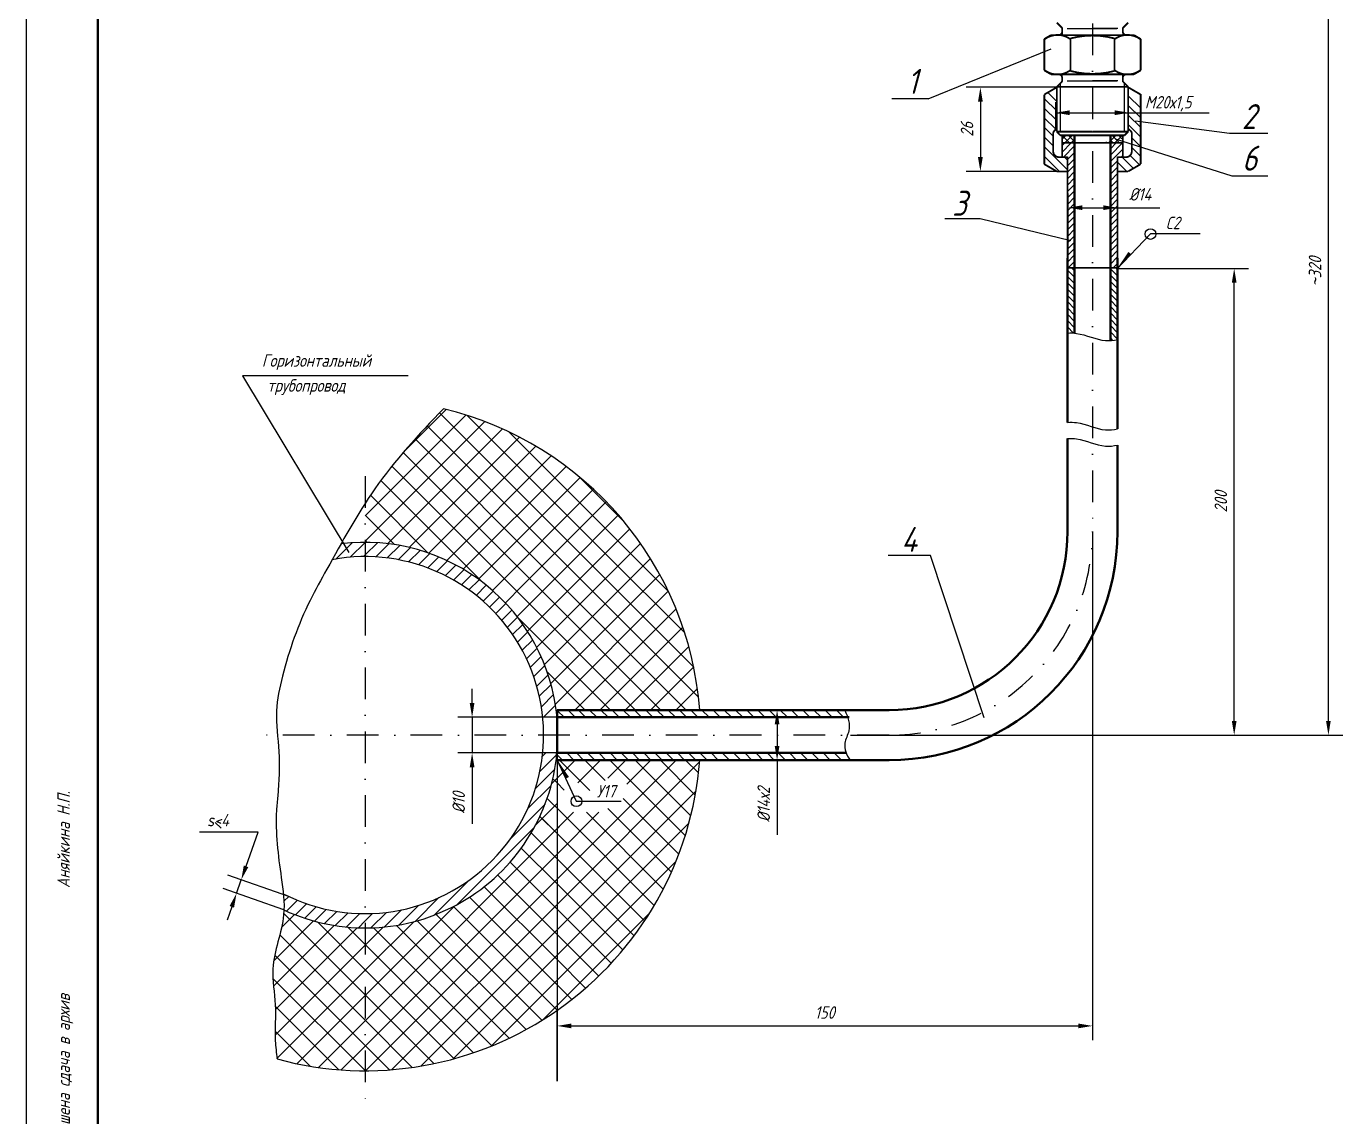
# Model space of a CAD drawing. Header units: inches. Extents: x 1474 to 3411, y 1027 to 1867.
# Drawn here: x 1473.8 to 1842.6, y 1320.8 to 1626.2 of the extents above; entities that cross this region are included whole.
import ezdxf

# ---------------------------------------------------------------- set-up
doc = ezdxf.new("R2010")
doc.units = ezdxf.units.IN
doc.header["$LTSCALE"] = 0.7
doc.header["$MEASUREMENT"] = 0
doc.linetypes.add('DASHDOT', pattern=[25.4, 12.7, -6.35, 0, -6.35])
doc.styles.get("Standard").update_dxf_attribs({"font": 'romand.shx', "width": 0.8, "oblique": 15, "height": 3.5})
doc.dimstyles.get("Standard").update_dxf_attribs({"dimtxt": 3.5, "dimasz": 4, "dimexe": 4, "dimexo": 0, "dimgap": 2, "dimtad": 1, "dimdec": 0, "dimdsep": 46, "dimtxsty": 'Standard', "dimcen": 0.09, "dimadec": 0, "dimazin": 0, "dimtfac": 1, "dimtdec": 0, "dimtmove": 0, "dimatfit": 3, "dimfxl": 0.18, "dimtolj": 1, "dimtzin": 0, "dimlwd": 25, "dimlwe": 25, "dimarcsym": 0})

# ---------------------------------------------------------------- blocks, each defined once
blk = doc.blocks.new('*X28')
at = {"color": 0}
for p, q in [((599.41, 872.86), (600.06, 873.51)), ((599.41, 869.72), (601.41, 871.72)), ((611.41, 872.29), (612.63, 873.51)), ((611.41, 869.15), (613.41, 871.15)), ((599.41, 866.58), (601.41, 868.58)), ((611.41, 866.01), (613.41, 868.01)), ((599.41, 863.43), (601.41, 865.43)), ((611.41, 862.86), (613.41, 864.86)), ((599.41, 860.29), (601.41, 862.29)), ((611.41, 859.72), (613.41, 861.72)), ((599.41, 857.15), (601.41, 859.15)), ((599.41, 854.01), (601.41, 856.01)), ((611.41, 856.58), (613.41, 858.58)), ((599.41, 850.86), (601.41, 852.86)), ((611.41, 853.43), (613.41, 855.43)), ((611.41, 850.29), (613.41, 852.29)), ((599.41, 847.72), (601.41, 849.72)), ((611.41, 847.15), (613.41, 849.15)), ((601.06, 846.22), (601.41, 846.58))]:
    blk.add_line(p, q, dxfattribs=at)
blk = doc.blocks.new('*D109')
at = {"color": 0, "lineweight": 25, "transparency": 16777216}
for p, q in [((1704.57, 1434.66), (1680.13, 1434.66)), ((1684.13, 1430.66), (1684.13, 1424.66)), ((1704.62, 1420.66), (1680.13, 1420.66)), ((1684.13, 1420.66), (1684.13, 1399.77))]:
    blk.add_line(p, q, dxfattribs=at)
for points in [[(1683.46, 1430.66), (1684.79, 1430.66), (1684.13, 1434.66)], [(1683.46, 1424.66), (1684.79, 1424.66), (1684.13, 1420.66)]]:
    blk.add_solid(points, dxfattribs=at)
at = {"layer": 'DEFPOINTS', "color": 0, "lineweight": 25, "transparency": 16777216}
for p in [(1704.57, 1434.66), (1684.13, 1420.66), (1704.62, 1420.66)]:
    blk.add_point(p, dxfattribs=at)
at = {"color": 0, "lineweight": 25, "transparency": 16777216, "insert": (1680.38, 1408.22), "char_height": 3.5, "attachment_point": 5, "rotation": 90}
blk.add_mtext('\\A1;%%C14х2', dxfattribs=at)
blk = doc.blocks.new('*D110')
at = {"color": 0, "lineweight": 25, "transparency": 16777216}
for p, q in [((1598.69, 1436.66), (1598.69, 1440.66)), ((1622.49, 1432.66), (1594.69, 1432.66)), ((1598.69, 1432.66), (1598.69, 1422.66)), ((1622.47, 1422.66), (1594.69, 1422.66)), ((1598.69, 1418.66), (1598.69, 1402.84))]:
    blk.add_line(p, q, dxfattribs=at)
for points in [[(1598.02, 1436.66), (1599.35, 1436.66), (1598.69, 1432.66)], [(1598.02, 1418.66), (1599.35, 1418.66), (1598.69, 1422.66)]]:
    blk.add_solid(points, dxfattribs=at)
at = {"layer": 'DEFPOINTS', "color": 0, "lineweight": 25, "transparency": 16777216}
for p in [(1622.49, 1432.66), (1598.69, 1422.66), (1622.47, 1422.66)]:
    blk.add_point(p, dxfattribs=at)
at = {"color": 0, "lineweight": 25, "transparency": 16777216, "insert": (1594.94, 1408.75), "char_height": 3.5, "attachment_point": 5, "rotation": 90}
blk.add_mtext('\\A1;%%C10', dxfattribs=at)
blk = doc.blocks.new('*D111')
at = {"color": 0, "lineweight": 25, "transparency": 16777216}
for p, q in [((1772.49, 1484.66), (1772.49, 1342.21)), ((1622.49, 1330.75), (1622.49, 1350.21)), ((1626.49, 1346.21), (1768.49, 1346.21))]:
    blk.add_line(p, q, dxfattribs=at)
for points in [[(1626.49, 1346.88), (1626.49, 1345.55), (1622.49, 1346.21)], [(1768.49, 1346.88), (1768.49, 1345.55), (1772.49, 1346.21)]]:
    blk.add_solid(points, dxfattribs=at)
at = {"layer": 'DEFPOINTS', "color": 0, "lineweight": 25, "transparency": 16777216}
for p in [(1772.49, 1484.66), (1772.49, 1346.21), (1622.49, 1330.75)]:
    blk.add_point(p, dxfattribs=at)
at = {"color": 0, "lineweight": 25, "transparency": 16777216, "insert": (1697.49, 1349.96), "char_height": 3.5, "attachment_point": 5}
blk.add_mtext('\\A1;150', dxfattribs=at)
blk = doc.blocks.new('*D112')
at = {"color": 0, "lineweight": 25, "transparency": 16777216}
for p, q in [((1812.97, 1687.3), (1842.58, 1687.3)), ((1838.58, 1431.66), (1838.58, 1683.3)), ((1704.73, 1427.66), (1842.58, 1427.66))]:
    blk.add_line(p, q, dxfattribs=at)
for points in [[(1837.91, 1683.3), (1839.24, 1683.3), (1838.58, 1687.3)], [(1837.91, 1431.66), (1839.24, 1431.66), (1838.58, 1427.66)]]:
    blk.add_solid(points, dxfattribs=at)
at = {"layer": 'DEFPOINTS', "color": 0, "lineweight": 25, "transparency": 16777216}
for p in [(1812.97, 1687.3), (1838.58, 1687.3), (1704.73, 1427.66)]:
    blk.add_point(p, dxfattribs=at)
at = {"color": 0, "lineweight": 25, "transparency": 16777216, "insert": (1834.83, 1557.48), "char_height": 3.5, "attachment_point": 5, "rotation": 90}
blk.add_mtext('\\A1;{\\fArial|b0|i0|c204|p34;~}320', dxfattribs=at)
blk = doc.blocks.new('*D114')
at = {"color": 0, "lineweight": 25, "transparency": 16777216}
for p, q in [((1762.49, 1609.11), (1737.08, 1609.11)), ((1741.08, 1605.11), (1741.08, 1589.56)), ((1763.25, 1585.56), (1737.08, 1585.56))]:
    blk.add_line(p, q, dxfattribs=at)
for points in [[(1740.41, 1605.11), (1741.75, 1605.11), (1741.08, 1609.11)], [(1740.41, 1589.56), (1741.75, 1589.56), (1741.08, 1585.56)]]:
    blk.add_solid(points, dxfattribs=at)
at = {"layer": 'DEFPOINTS', "color": 0, "lineweight": 25, "transparency": 16777216}
for p in [(1762.49, 1609.11), (1741.08, 1585.56), (1763.25, 1585.56)]:
    blk.add_point(p, dxfattribs=at)
at = {"color": 0, "lineweight": 25, "transparency": 16777216, "insert": (1737.33, 1597.34), "char_height": 3.5, "attachment_point": 5, "rotation": 90}
blk.add_mtext('\\A1;26', dxfattribs=at)
blk = doc.blocks.new('*D115')
at = {"color": 0, "lineweight": 25, "transparency": 16777216}
for p, q in [((1779.49, 1558.37), (1816.19, 1558.37)), ((1812.19, 1431.66), (1812.19, 1554.37)), ((1772.49, 1427.66), (1816.19, 1427.66))]:
    blk.add_line(p, q, dxfattribs=at)
for points in [[(1811.52, 1554.37), (1812.86, 1554.37), (1812.19, 1558.37)], [(1811.52, 1431.66), (1812.86, 1431.66), (1812.19, 1427.66)]]:
    blk.add_solid(points, dxfattribs=at)
at = {"layer": 'DEFPOINTS', "color": 0, "lineweight": 25, "transparency": 16777216}
for p in [(1779.49, 1558.37), (1812.19, 1558.37), (1772.49, 1427.66)]:
    blk.add_point(p, dxfattribs=at)
at = {"color": 0, "lineweight": 25, "transparency": 16777216, "insert": (1808.44, 1493.02), "char_height": 3.5, "attachment_point": 5, "rotation": 90}
blk.add_mtext('\\A1;200', dxfattribs=at)

msp = doc.modelspace()

# ---------------------------------------------------------------- hatches: boundary and pattern name
at = {"lineweight": 25}
h = msp.add_hatch(dxfattribs=at)
h.set_pattern_fill('ANSI31', color=256, scale=10, angle=90, style=0)
edge = h.paths.add_edge_path()
edge.add_line((1779.49, 1558.37), (1779.23, 1558.11))
edge.add_line((1779.23, 1558.11), (1779.49, 1558.42))
edge.add_line((1779.49, 1558.42), (1779.49, 1558.56))
edge.add_line((1779.49, 1558.56), (1777.49, 1558.56))
edge.add_line((1777.49, 1558.56), (1777.49, 1538.17))
edge.add_spline(control_points=[(1777.49, 1538.17), (1778.15, 1538.2), (1778.82, 1538.3), (1779.49, 1538.45)], knot_values=[20.434018, 20.434018, 20.434018, 20.434018, 22.468262, 22.468262, 22.468262, 22.468262], degree=3, periodic=0)
edge.add_line((1779.49, 1538.45), (1779.49, 1558.37))
edge = h.paths.add_edge_path()
edge.add_line((1767.49, 1558.56), (1765.49, 1558.56))
edge.add_line((1765.49, 1558.56), (1765.49, 1540.27))
edge.add_spline(control_points=[(1765.49, 1540.27), (1766.16, 1540.32), (1766.82, 1540.32), (1767.49, 1540.26)], knot_values=[8.09282, 8.09282, 8.09282, 8.09282, 10.141207, 10.141207, 10.141207, 10.141207], degree=3, periodic=0)
edge.add_line((1767.49, 1540.26), (1767.49, 1558.56))

# ---------------------------------------------------------------- linework, layer by layer
for p, q in [((1473.8, 1866.54), (1473.8, 1026.54)), ((1772.49, 1623.75), (1760.89, 1623.75)), ((1763.99, 1625.75), (1763.99, 1623.75)), ((1765.37, 1625.57), (1772.49, 1625.57)), ((1765.86, 1625.57), (1779.32, 1625.57)), ((1779.6, 1625.57), (1772.49, 1625.57)), ((1772.49, 1623.75), (1784.08, 1623.75)), ((1780.99, 1625.75), (1780.99, 1623.75)), ((1782.27, 1623.75), (1781.99, 1623.75)), ((1760.89, 1612.75), (1772.49, 1612.75)), ((1763.99, 1610.75), (1763.99, 1612.75)), ((1784.08, 1612.75), (1772.49, 1612.75)), ((1780.99, 1610.75), (1780.99, 1612.75)), ((1782.27, 1612.75), (1781.99, 1612.75)), ((1763.99, 1610.75), (1762.49, 1609.25)), ((1762.49, 1598.75), (1762.49, 1609.25)), ((1762.49, 1609.25), (1782.48, 1609.25)), ((1763.49, 1610.25), (1763.53, 1610.25)), ((1763.49, 1597.75), (1763.49, 1610.25)), ((1763.49, 1610.25), (1763.53, 1610.25)), ((1763.49, 1596.68), (1763.49, 1609.25)), ((1765.37, 1610.92), (1772.49, 1610.92)), ((1765.86, 1610.92), (1779.32, 1610.92)), ((1779.6, 1610.92), (1772.49, 1610.92)), ((1780.99, 1610.75), (1782.49, 1609.25)), ((1781.49, 1610.25), (1781.44, 1610.25)), ((1781.49, 1597.76), (1781.49, 1610.25)), ((1781.49, 1596.68), (1781.49, 1610.25)), ((1781.49, 1597.75), (1781.49, 1609.25)), ((1782.49, 1598.75), (1782.49, 1609.25)), ((1762.47, 1596.68), (1763.47, 1595.68)), ((1763.47, 1595.75), (1781.48, 1595.75)), ((1763.47, 1595.75), (1781.48, 1595.75)), ((1763.47, 1595.75), (1781.48, 1595.75)), ((1763.47, 1595.75), (1781.48, 1595.75)), ((1763.47, 1595.75), (1781.48, 1595.75)), ((1763.47, 1595.75), (1781.48, 1595.75)), ((1763.47, 1595.75), (1781.48, 1595.75)), ((1763.47, 1595.68), (1781.48, 1595.68)), ((1763.47, 1595.68), (1781.48, 1595.68)), ((1763.47, 1595.68), (1781.48, 1595.68)), ((1763.47, 1595.68), (1781.48, 1595.68)), ((1763.47, 1595.68), (1781.48, 1595.68)), ((1782.48, 1596.68), (1781.48, 1595.68)), ((1779.23, 1558.11), (1788.86, 1568.15)), ((1788.86, 1568.15), (1802.68, 1568.15)), ((1622.72, 1432.66), (1618.47, 1432.66)), ((1622.72, 1422.66), (1618.47, 1422.66)), ((1622.47, 1420.84), (1627.85, 1409.18)), ((1627.85, 1409.18), (1640.44, 1409.18))]:
    msp.add_line(p, q)
at = {"lineweight": 50}
for p, q in [((1493.8, 1861.54), (1493.8, 1031.54)), ((1767.49, 1595.68), (1767.49, 1540.26)), ((1777.49, 1595.68), (1777.49, 1538.17)), ((1765.49, 1561.28), (1765.49, 1515.26)), ((1779.49, 1561.28), (1779.49, 1513.44)), ((1765.49, 1529.84), (1765.49, 1515.26)), ((1779.49, 1528.02), (1779.49, 1513.44)), ((1765.49, 1510.72), (1765.49, 1484.66)), ((1779.49, 1508.9), (1779.49, 1484.66)), ((1715.49, 1434.66), (1622.49, 1434.66)), ((1703.9, 1432.66), (1622.49, 1432.66)), ((1704.28, 1432.66), (1622.49, 1432.66)), ((1703.47, 1422.66), (1622.49, 1422.66)), ((1715.49, 1420.66), (1622.49, 1420.66))]:
    msp.add_line(p, q, dxfattribs=at)
at = {"linetype": 'DASHDOT', "lineweight": 25}
msp.add_line((1772.49, 1716.38), (1772.49, 1484.66), dxfattribs=at)
at = {"linetype": 'Continuous'}
for p, q in [((1760.89, 1623.75), (1772.49, 1623.75)), ((1760.89, 1623.75), (1772.49, 1623.75)), ((1784.08, 1623.75), (1772.49, 1623.75)), ((1762.47, 1596.68), (1782.49, 1596.68))]:
    msp.add_line(p, q, dxfattribs=at)
at = {"lineweight": 25}
for p, q in [((1726.49, 1605.93), (1760.9, 1619.88)), ((1726.49, 1605.93), (1716.29, 1605.93)), ((1784.56, 1599.75), (1810.87, 1596.26)), ((1778.82, 1594.64), (1811.5, 1584.29)), ((1810.87, 1596.26), (1821.65, 1596.26)), ((1811.5, 1584.29), (1821.65, 1584.29)), ((1765.68, 1558.56), (1765.68, 1579.39)), ((1779.49, 1558.37), (1779.49, 1579.39)), ((1769.68, 1575.39), (1791.33, 1575.39)), ((1741.04, 1572.27), (1731.11, 1572.27)), ((1766.38, 1566.11), (1741.04, 1572.27)), ((1580.74, 1528.29), (1534.36, 1528.29)), ((1534.36, 1528.29), (1564.18, 1478.78)), ((1568.72, 1489.08), (1596.96, 1517.32)), ((1579.37, 1506.8), (1591.44, 1518.88)), ((1589.53, 1517.93), (1630.74, 1476.72)), ((1597.33, 1517.21), (1635.79, 1478.74)), ((1568.72, 1482.01), (1602.21, 1515.5)), ((1575.07, 1481.29), (1607.21, 1513.42)), ((1586.09, 1514.29), (1625.69, 1474.7)), ((1609.01, 1512.59), (1640.84, 1480.77)), ((1581.08, 1480.23), (1611.97, 1511.12)), ((1582.71, 1510.61), (1620.64, 1472.68)), ((1586.56, 1478.63), (1616.52, 1508.6)), ((1579.4, 1506.84), (1615.59, 1470.66)), ((1591.58, 1476.59), (1620.87, 1505.87)), ((1576.2, 1502.98), (1610.54, 1468.64)), ((1596.21, 1474.14), (1625.01, 1502.94)), ((1573.12, 1498.98), (1601.63, 1470.48)), ((1600.48, 1471.34), (1628.96, 1499.82)), ((1628.32, 1500.35), (1641.41, 1487.27)), ((1570.19, 1494.84), (1586.32, 1478.72)), ((1604.4, 1468.19), (1632.72, 1496.51)), ((1612.84, 1469.56), (1636.29, 1493.01)), ((1568.72, 1489.24), (1576.93, 1481.04)), ((1624.63, 1474.28), (1639.67, 1489.32)), ((1636.42, 1479), (1642.86, 1485.44)), ((1560.5, 1476.98), (1565.06, 1481.54)), ((1564.54, 1477.49), (1568.72, 1481.66)), ((1568.72, 1482.17), (1569.23, 1481.66)), ((1568.72, 1478.13), (1572.14, 1481.56)), ((1571.7, 1477.58), (1575.38, 1481.25)), ((1574.93, 1477.28), (1578.44, 1480.78)), ((1577.99, 1476.8), (1581.36, 1480.16)), ((1580.89, 1476.16), (1584.14, 1479.41)), ((1614.2, 1456.78), (1636.42, 1479)), ((1616.78, 1452.29), (1645.86, 1481.37)), ((1640.84, 1480.77), (1653.64, 1467.96)), ((1568.25, 1477.66), (1568.72, 1478.13)), ((1583.65, 1475.38), (1586.81, 1478.54)), ((1586.28, 1474.48), (1589.36, 1477.56)), ((1588.79, 1473.46), (1591.81, 1476.48)), ((1591.2, 1472.33), (1594.16, 1475.29)), ((1618.98, 1447.41), (1648.67, 1477.1)), ((1630.74, 1476.72), (1660.77, 1446.69)), ((1635.79, 1478.74), (1658.26, 1456.27)), ((1727.12, 1477.93), (1715.24, 1477.93)), ((1742.15, 1432.54), (1727.12, 1477.93)), ((1593.5, 1471.09), (1596.42, 1474.02)), ((1595.7, 1469.76), (1598.59, 1472.65)), ((1611.27, 1460.92), (1624.63, 1474.28)), ((1620.64, 1472.68), (1658.65, 1434.66)), ((1620.75, 1442.11), (1651.27, 1472.63)), ((1625.69, 1474.7), (1662.12, 1438.27)), ((1597.81, 1468.33), (1600.67, 1471.19)), ((1599.82, 1466.81), (1602.67, 1469.66)), ((1601.75, 1465.2), (1604.58, 1468.03)), ((1608, 1464.72), (1612.84, 1469.56)), ((1610.54, 1468.64), (1644.51, 1434.66)), ((1615.59, 1470.66), (1651.58, 1434.66)), ((1622.02, 1436.31), (1653.65, 1467.94)), ((1603.59, 1463.5), (1606.41, 1466.33)), ((1605.33, 1461.71), (1608.16, 1464.54)), ((1606.99, 1459.84), (1609.83, 1462.67)), ((1608.56, 1457.87), (1611.42, 1460.72)), ((1611.53, 1460.57), (1637.44, 1434.66)), ((1627.44, 1434.66), (1655.81, 1463.03)), ((1610.04, 1455.81), (1612.92, 1458.69)), ((1634.51, 1434.66), (1657.73, 1457.88)), ((1611.43, 1453.66), (1614.33, 1456.57)), ((1612.72, 1451.42), (1615.66, 1454.36)), ((1613.9, 1449.07), (1616.89, 1452.06)), ((1614.99, 1446.62), (1618.03, 1449.66)), ((1641.58, 1434.66), (1659.39, 1452.47)), ((1615.96, 1444.05), (1619.07, 1447.17)), ((1648.65, 1434.66), (1660.76, 1446.77)), ((1616.8, 1441.36), (1620.01, 1444.56)), ((1619.77, 1445.26), (1630.37, 1434.66)), ((1617.52, 1438.54), (1620.82, 1441.85)), ((1618.09, 1435.58), (1621.51, 1439)), ((1655.73, 1434.66), (1661.8, 1440.74)), ((1618.71, 1432.66), (1622.07, 1436.02)), ((1622.25, 1432.66), (1622.47, 1432.88)), ((1622.49, 1425.83), (1622.49, 1429.26)), ((1622.49, 1427.66), (1622.49, 1330.75)), ((1617.67, 1417.48), (1622.45, 1422.26)), ((1618.36, 1421.71), (1619.32, 1422.66)), ((1622.36, 1421.46), (1622.47, 1421.35)), ((1622.49, 1415.57), (1627.58, 1420.66)), ((1622.49, 1380.21), (1662.42, 1420.14)), ((1623.16, 1420.66), (1631.66, 1412.16)), ((1628.32, 1414.33), (1634.65, 1420.66)), ((1630.23, 1420.66), (1635.93, 1414.96)), ((1635.98, 1400.77), (1655.87, 1420.66)), ((1636.67, 1415.61), (1641.73, 1420.66)), ((1637.3, 1420.66), (1658.41, 1399.55)), ((1642.02, 1413.89), (1648.8, 1420.66)), ((1644.37, 1420.66), (1659.96, 1405.07)), ((1651.44, 1420.66), (1661.21, 1410.89)), ((1658.51, 1420.66), (1662.12, 1417.06)), ((1616.43, 1412.7), (1621.87, 1418.15)), ((1614.24, 1406.98), (1620.85, 1413.59)), ((1620.97, 1414.06), (1622.49, 1415.57)), ((1621.31, 1415.43), (1622.49, 1414.26)), ((1622.49, 1414.26), (1624.47, 1412.28)), ((1619.73, 1409.95), (1623.64, 1406.04)), ((1622.49, 1373.14), (1661.42, 1412.07)), ((1640.97, 1409.92), (1656.6, 1394.3)), ((1568.72, 1347.66), (1627.1, 1406.04)), ((1609.42, 1398.63), (1619.15, 1408.35)), ((1616.5, 1402.51), (1622.49, 1408.5)), ((1622.49, 1407.19), (1623.16, 1406.51)), ((1622.49, 1394.35), (1634.18, 1406.04)), ((1623.64, 1406.04), (1649.72, 1379.96)), ((1630.71, 1406.04), (1652.23, 1384.52)), ((1636.69, 1407.13), (1654.53, 1389.29)), ((1526.72, 1403.22), (1528.41, 1401.59)), ((1594.6, 1380.27), (1616.11, 1401.78)), ((1617.69, 1404.91), (1622.49, 1400.12)), ((1618.38, 1404.22), (1646.99, 1375.61)), ((1622.49, 1387.28), (1639.43, 1404.22)), ((1622.49, 1366.07), (1659.43, 1403.01)), ((1622.49, 1401.42), (1623.16, 1402.1)), ((1538.72, 1400.52), (1522.35, 1400.52)), ((1535.35, 1390.91), (1538.72, 1400.52)), ((1615.26, 1400.28), (1622.49, 1393.05)), ((1622.49, 1400.12), (1623.88, 1398.73)), ((1568.72, 1340.58), (1622.49, 1394.35)), ((1612.46, 1396), (1622.49, 1385.98)), ((1609.33, 1392.07), (1622.49, 1378.91)), ((1622.49, 1393.05), (1644.07, 1371.47)), ((1622.49, 1359), (1655.83, 1392.34)), ((1547.31, 1382.48), (1530.25, 1388.46)), ((1532.69, 1383.34), (1534.02, 1387.14)), ((1568.87, 1333.66), (1622.49, 1387.28)), ((1588.03, 1377.24), (1597.76, 1386.96)), ((1605.86, 1388.46), (1622.49, 1371.84)), ((1545.98, 1378.68), (1528.92, 1384.67)), ((1602.06, 1385.19), (1622.49, 1364.77)), ((1622.49, 1385.98), (1640.95, 1367.51)), ((1531.37, 1379.57), (1530.05, 1375.79)), ((1545.96, 1381.12), (1547.31, 1382.48)), ((1546.72, 1378.35), (1549.76, 1381.4)), ((1549.21, 1377.31), (1552.33, 1380.43)), ((1551.82, 1376.38), (1555.02, 1379.58)), ((1568.72, 1354.73), (1593.87, 1379.88)), ((1576.24, 1333.97), (1622.49, 1380.21)), ((1578.23, 1374.51), (1583.68, 1379.96)), ((1582.79, 1375.53), (1589.4, 1382.14)), ((1593.45, 1379.66), (1622.49, 1350.62)), ((1597.93, 1382.25), (1622.49, 1357.69)), ((1543.11, 1364.48), (1554.27, 1375.63)), ((1545.3, 1373.74), (1548.97, 1377.4)), ((1545.93, 1377.69), (1568.72, 1354.89)), ((1554.54, 1375.56), (1557.84, 1378.86)), ((1557.38, 1374.87), (1560.81, 1378.29)), ((1560.36, 1374.31), (1563.94, 1377.89)), ((1563.5, 1373.92), (1567.27, 1377.69)), ((1566.82, 1373.7), (1568.72, 1375.6)), ((1568.72, 1375.6), (1570.83, 1377.71)), ((1570.34, 1373.69), (1574.67, 1378.02)), ((1574.12, 1373.94), (1578.9, 1378.71)), ((1583.3, 1375.67), (1613.79, 1345.18)), ((1588.59, 1377.45), (1618.26, 1347.78)), ((1622.49, 1378.91), (1637.64, 1363.75)), ((1622.49, 1351.93), (1648.47, 1377.91)), ((1543.06, 1357.36), (1560.07, 1374.36)), ((1543.58, 1350.81), (1566.49, 1373.71)), ((1555.33, 1375.35), (1568.72, 1361.96)), ((1563.87, 1373.88), (1568.72, 1369.04)), ((1568.72, 1361.8), (1582.33, 1375.41)), ((1568.72, 1368.87), (1573.75, 1373.9)), ((1571.11, 1373.72), (1604.2, 1340.62)), ((1577.51, 1374.38), (1609.11, 1342.79)), ((1584.31, 1334.97), (1622.49, 1373.14)), ((1622.49, 1371.84), (1634.15, 1360.17)), ((1543.49, 1343.64), (1568.72, 1368.87)), ((1544.82, 1371.72), (1568.72, 1347.82)), ((1568.72, 1369.04), (1599.06, 1338.7)), ((1543.4, 1366.07), (1568.72, 1340.75)), ((1593.37, 1336.95), (1622.49, 1366.07)), ((1622.49, 1364.77), (1630.46, 1356.79)), ((1544.02, 1337.1), (1568.72, 1361.8)), ((1568.72, 1361.96), (1593.65, 1337.03)), ((1542.89, 1359.51), (1568.72, 1333.68)), ((1604.04, 1340.55), (1622.49, 1359)), ((1622.49, 1357.69), (1626.59, 1353.59)), ((1549.62, 1335.63), (1568.72, 1354.73)), ((1568.72, 1354.89), (1587.96, 1335.65)), ((1543.56, 1351.77), (1561.38, 1333.95)), ((1618.47, 1347.91), (1622.49, 1351.93)), ((1622.49, 1350.62), (1622.52, 1350.59)), ((1555.64, 1334.58), (1568.72, 1347.66)), ((1568.72, 1347.82), (1581.94, 1334.6)), ((1543.48, 1344.77), (1553.32, 1334.93)), ((1562.03, 1333.9), (1568.72, 1340.58)), ((1568.72, 1340.75), (1575.56, 1333.91)), ((1544.02, 1337.17), (1544.29, 1336.89)), ((1568.72, 1333.68), (1568.73, 1333.66))]:
    msp.add_line(p, q, dxfattribs=at)
at = {"color": 0}
for p, q in [((1762.49, 1602.49), (1758.99, 1605.99)), ((1762.49, 1605.18), (1759.99, 1607.67)), ((1762.49, 1605.19), (1762.27, 1605.41)), ((1785.99, 1603.24), (1782.49, 1606.74)), ((1762.49, 1599.8), (1758.99, 1603.3)), ((1762.23, 1597.36), (1758.99, 1600.6)), ((1785.99, 1600.54), (1782.49, 1604.04)), ((1785.99, 1597.85), (1782.49, 1601.35)), ((1761.49, 1595.41), (1758.99, 1597.91)), ((1785.99, 1595.16), (1782.49, 1598.66)), ((1761.49, 1592.72), (1758.99, 1595.22)), ((1765.08, 1595.68), (1763.99, 1594.59)), ((1766.03, 1593.56), (1763.99, 1595.6)), ((1764.23, 1593.56), (1763.99, 1593.81)), ((1766.56, 1593.56), (1763.99, 1590.99)), ((1764.76, 1593.56), (1763.99, 1592.79)), ((1766.88, 1595.68), (1764.76, 1593.56)), ((1767.82, 1593.56), (1765.71, 1595.68)), ((1767.49, 1594.49), (1766.56, 1593.56)), ((1768.49, 1593.7), (1768.35, 1593.56)), ((1776.46, 1593.56), (1776.22, 1593.81)), ((1779.11, 1595.68), (1776.99, 1593.56)), ((1778.26, 1593.56), (1777.49, 1594.33)), ((1780.92, 1593.56), (1777.49, 1590.13)), ((1779.13, 1593.56), (1777.49, 1591.92)), ((1780.05, 1593.56), (1777.93, 1595.68)), ((1780.72, 1595.49), (1778.78, 1593.56)), ((1780.72, 1594.7), (1779.73, 1595.68)), ((1780.72, 1593.7), (1780.58, 1593.56)), ((1785.99, 1592.46), (1783.49, 1594.96)), ((1765.49, 1586.02), (1758.99, 1592.52)), ((1763.25, 1585.56), (1758.99, 1589.83)), ((1767.49, 1592.7), (1764.35, 1589.56)), ((1765.49, 1588.72), (1764.64, 1589.56)), ((1767.49, 1590.9), (1765.49, 1588.9)), ((1780.99, 1591.83), (1777.49, 1588.33)), ((1780.99, 1590.03), (1780.52, 1589.56)), ((1783.95, 1586.42), (1780.8, 1589.56)), ((1785.66, 1587.4), (1783.02, 1590.04)), ((1785.99, 1589.77), (1783.49, 1592.27)), ((1767.49, 1589.11), (1765.49, 1587.11)), ((1767.49, 1587.31), (1765.49, 1585.31)), ((1779.49, 1588.53), (1777.49, 1586.53)), ((1779.49, 1586.74), (1777.49, 1584.74)), ((1782.11, 1585.56), (1779.49, 1588.19)), ((1767.49, 1585.51), (1765.49, 1583.51)), ((1767.49, 1583.72), (1765.49, 1581.72)), ((1779.49, 1584.94), (1777.49, 1582.94)), ((1779.49, 1583.15), (1777.49, 1581.15)), ((1767.49, 1581.92), (1765.49, 1579.92)), ((1767.49, 1580.13), (1765.49, 1578.13)), ((1779.49, 1581.35), (1777.49, 1579.35)), ((1779.49, 1579.55), (1777.49, 1577.55)), ((1767.49, 1578.33), (1765.49, 1576.33)), ((1767.49, 1576.53), (1765.49, 1574.53)), ((1767.49, 1574.74), (1765.49, 1572.74)), ((1779.49, 1577.76), (1777.49, 1575.76)), ((1779.49, 1575.96), (1777.49, 1573.96)), ((1767.49, 1572.94), (1765.49, 1570.94)), ((1767.49, 1571.15), (1765.49, 1569.15)), ((1779.49, 1574.16), (1777.49, 1572.16)), ((1779.49, 1572.37), (1777.49, 1570.37)), ((1767.49, 1569.35), (1765.49, 1567.35)), ((1767.49, 1567.55), (1765.49, 1565.55)), ((1779.49, 1570.57), (1777.49, 1568.57)), ((1779.49, 1568.78), (1777.49, 1566.78)), ((1767.49, 1565.76), (1765.49, 1563.76)), ((1767.49, 1563.96), (1765.49, 1561.96)), ((1779.49, 1566.98), (1777.49, 1564.98)), ((1779.49, 1565.18), (1777.49, 1563.18)), ((1767.49, 1562.16), (1765.49, 1560.16)), ((1767.49, 1560.37), (1765.68, 1558.56)), ((1779.49, 1563.39), (1777.49, 1561.39)), ((1779.49, 1561.59), (1777.49, 1559.59)), ((1767.49, 1558.57), (1767.48, 1558.56)), ((1779.49, 1559.8), (1778.25, 1558.56)), ((1625.59, 1434.66), (1627.59, 1432.66)), ((1628.48, 1434.66), (1630.48, 1432.66)), ((1631.62, 1434.66), (1633.62, 1432.66)), ((1634.76, 1434.66), (1636.76, 1432.66)), ((1637.9, 1434.66), (1639.9, 1432.66)), ((1641.05, 1434.66), (1643.05, 1432.66)), ((1644.19, 1434.66), (1646.19, 1432.66)), ((1647.33, 1434.66), (1649.33, 1432.66)), ((1650.48, 1434.66), (1652.48, 1432.66)), ((1653.62, 1434.66), (1654.26, 1434.02)), ((1678.73, 1434.66), (1680.73, 1432.66)), ((1681.88, 1434.66), (1683.88, 1432.66)), ((1685.02, 1434.66), (1687.02, 1432.66)), ((1688.16, 1434.66), (1690.16, 1432.66)), ((1691.31, 1434.66), (1693.31, 1432.66)), ((1694.45, 1434.66), (1696.45, 1432.66)), ((1697.59, 1434.66), (1699.59, 1432.66)), ((1700.74, 1434.66), (1702.74, 1432.66)), ((1622.72, 1434.39), (1624.44, 1432.66)), ((1626.97, 1433.02), (1627.33, 1432.66)), ((1677.23, 1433.02), (1677.59, 1432.66)), ((1622.72, 1421.99), (1624.04, 1420.66)), ((1625.19, 1422.66), (1627.19, 1420.66)), ((1627.9, 1422.66), (1629.9, 1420.66)), ((1631.05, 1422.66), (1633.05, 1420.66)), ((1634.19, 1422.66), (1636.19, 1420.66)), ((1637.33, 1422.66), (1639.33, 1420.66)), ((1640.48, 1422.66), (1642.48, 1420.66)), ((1643.62, 1422.66), (1645.62, 1420.66)), ((1646.76, 1422.66), (1648.76, 1420.66)), ((1649.9, 1422.66), (1651.9, 1420.66)), ((1653.05, 1422.66), (1654.26, 1421.45)), ((1678.16, 1422.66), (1680.16, 1420.66)), ((1681.31, 1422.66), (1683.31, 1420.66)), ((1684.45, 1422.66), (1686.45, 1420.66)), ((1687.59, 1422.66), (1689.59, 1420.66)), ((1690.73, 1422.66), (1692.73, 1420.66)), ((1693.88, 1422.66), (1695.88, 1420.66)), ((1697.02, 1422.66), (1699.02, 1420.66)), ((1700.16, 1422.66), (1702.16, 1420.66)), ((1703.31, 1422.66), (1703.58, 1422.39))]:
    msp.add_line(p, q, dxfattribs=at)
at = {"color": 0, "linetype": 'ByBlock'}
for p, q in [((1762.23, 1597.36), (1762.23, 1604.99)), ((1782.49, 1597.58), (1782.49, 1604.99)), ((1762.23, 1601.99), (1782.49, 1601.99)), ((1782.49, 1601.99), (1805.2, 1601.99)), ((1765.49, 1558.56), (1765.49, 1573.9)), ((1779.49, 1558.56), (1779.49, 1573.9))]:
    msp.add_line(p, q, dxfattribs=at)
at = {"linetype": 'DASHDOT'}
for p, q in [((1568.72, 1500.22), (1568.72, 1324.42)), ((1715.49, 1427.66), (1540.48, 1427.66))]:
    msp.add_line(p, q, dxfattribs=at)
at = {"linetype": 'Continuous', "lineweight": 50}
for p, q in [((1622.49, 1434.68), (1622.49, 1422.66)), ((1622.47, 1422.66), (1622.47, 1420.66))]:
    msp.add_line(p, q, dxfattribs=at)
at = {"const_width": 0.5}
for points in [[(1763.84, 1625.89), (1762.49, 1627.25)], [(1781.13, 1625.89), (1782.49, 1627.25)], [(1760.89, 1623.75), (1758.99, 1622.65)], [(1758.99, 1613.85), (1758.99, 1622.65)], [(1760.89, 1623.75), (1772.49, 1623.75)], [(1763.99, 1625.54), (1763.99, 1624.75)], [(1766.3, 1613.7), (1766.3, 1622.8)], [(1784.08, 1623.75), (1772.49, 1623.75)], [(1778.67, 1613.7), (1778.67, 1622.8)], [(1780.99, 1625.54), (1780.99, 1624.75)], [(1780.99, 1625.54), (1780.99, 1624.75)], [(1784.08, 1623.75), (1785.99, 1622.65)], [(1784.08, 1623.75), (1785.99, 1622.65)], [(1785.99, 1613.85), (1785.99, 1622.65)], [(1785.99, 1613.85), (1785.99, 1620.65)], [(1760.89, 1612.75), (1758.99, 1613.85)], [(1772.49, 1612.75), (1760.89, 1612.75)], [(1763.99, 1610.95), (1763.99, 1611.75)], [(1772.49, 1612.75), (1784.08, 1612.75)], [(1780.99, 1610.95), (1780.99, 1611.75)], [(1780.99, 1610.95), (1780.99, 1611.75)], [(1784.08, 1612.75), (1781.99, 1612.75)], [(1784.08, 1612.75), (1785.99, 1613.85)], [(1784.08, 1612.75), (1785.99, 1613.85)], [(1762.64, 1609.2), (1758.99, 1607.09)], [(1763.84, 1610.6), (1762.49, 1609.25)], [(1762.49, 1596.68), (1762.49, 1609.25)], [(1762.49, 1609.25), (1772.49, 1609.25)], [(1782.49, 1609.25), (1772.49, 1609.25)], [(1781.13, 1610.6), (1782.49, 1609.25)], [(1781.13, 1610.6), (1782.49, 1609.25)], [(1782.34, 1609.2), (1785.99, 1607.09)], [(1782.49, 1598.73), (1782.49, 1609.25)], [(1782.49, 1596.68), (1782.49, 1609.25)], [(1758.99, 1587.58), (1758.99, 1607.09)], [(1785.99, 1587.59), (1785.99, 1607.25)], [(1761.78, 1596.9), (1762.49, 1597.61)], [(1762.49, 1596.66), (1763.47, 1595.68)], [(1782.48, 1596.68), (1781.48, 1595.68)], [(1782.49, 1596.66), (1781.51, 1595.68)], [(1783.19, 1596.87), (1782.49, 1597.58)], [(1761.49, 1591.16), (1761.49, 1596.19)], [(1763.47, 1595.68), (1781.48, 1595.68)], [(1763.99, 1589.56), (1763.99, 1595.68)], [(1763.99, 1593.56), (1780.99, 1593.56)], [(1780.99, 1589.56), (1780.99, 1595.68)], [(1783.49, 1591.16), (1783.49, 1596.19)], [(1763.09, 1589.56), (1765.49, 1589.56)], [(1763.99, 1589.56), (1765.49, 1589.56)], [(1765.49, 1558.56), (1765.49, 1589.68)], [(1779.49, 1558.56), (1779.49, 1589.68)], [(1779.49, 1589.56), (1780.99, 1589.56)], [(1779.49, 1589.56), (1781.89, 1589.56)], [(1762.49, 1585.56), (1758.99, 1587.58)], [(1762.49, 1585.56), (1765.49, 1585.56)], [(1779.49, 1585.56), (1782.48, 1585.56)], [(1782.48, 1585.56), (1785.99, 1587.59)], [(1779.49, 1558.56), (1765.49, 1558.56)], [(1779.49, 1558.56), (1765.49, 1558.56)], [(1765.49, 1558.56), (1779.49, 1558.56)], [(1765.49, 1558.56), (1779.49, 1558.56)]]:
    msp.add_lwpolyline(points, dxfattribs=at)
for points in [[(1766.3, 1622.59, 0.337742), (1758.99, 1622.5, 0.337742)], [(1763.99, 1624.75, -0.414214), (1762.99, 1623.75, -0.414214)], [(1763.84, 1625.89, -0.198912), (1763.99, 1625.54, -0.198912)], [(1772.49, 1623.61, 0.065251), (1766.3, 1622.8, 0.065251)], [(1772.49, 1623.61, -0.065251), (1778.67, 1622.8, -0.065251)], [(1778.67, 1622.59, -0.337742), (1785.99, 1622.5, -0.337742)], [(1781.13, 1625.89, 0.198912), (1780.99, 1625.54, 0.198912)], [(1780.99, 1625.54, -0.198912), (1781.13, 1625.89, -0.198912)], [(1780.99, 1624.75, 0.414214), (1781.99, 1623.75, 0.414214)], [(1781.99, 1623.75, -0.414214), (1780.99, 1624.75, -0.414214)], [(1758.99, 1613.99, 0.337742), (1766.3, 1613.91, 0.337742)], [(1763.99, 1611.75, 0.414214), (1762.99, 1612.75, 0.414214)], [(1766.3, 1613.7, 0.065251), (1772.49, 1612.89, 0.065251)], [(1778.67, 1613.7, -0.065251), (1772.49, 1612.89, -0.065251)], [(1785.99, 1613.99, -0.337742), (1778.67, 1613.91, -0.337742)], [(1780.99, 1611.75, -0.414214), (1781.99, 1612.75, -0.414214)], [(1781.99, 1612.75, 0.414214), (1780.99, 1611.75, 0.414214)], [(1763.84, 1610.6, 0.198912), (1763.99, 1610.95, 0.198912)], [(1781.13, 1610.6, -0.198912), (1780.99, 1610.95, -0.198912)], [(1780.99, 1610.95, 0.198912), (1781.13, 1610.6, 0.198912)], [(1761.78, 1596.9, 0.198912), (1761.49, 1596.19, 0.198912)], [(1783.49, 1596.19, 0.198912), (1783.19, 1596.9, 0.198912)], [(1761.49, 1591.16, 0.414214), (1763.09, 1589.56, 0.414214)], [(1781.89, 1589.56, 0.414214), (1783.49, 1591.16, 0.414214)]]:
    msp.add_lwpolyline(points, format="xyb", dxfattribs=at)
at = {"linetype": 'Continuous', "const_width": 0.5}
for points in [[(1762.49, 1596.68), (1772.48, 1596.68)], [(1782.49, 1596.68), (1772.5, 1596.68)]]:
    msp.add_lwpolyline(points, dxfattribs=at)
for points in [[(1779.23, 1558.11, 0, 1, 0), (1782.95, 1562.69, 1, 1, 0)], [(1622.47, 1420.84, 0, 1, 0), (1625.38, 1415.7, 1, 1, 0)]]:
    msp.add_lwpolyline(points, format="xyseb")
for centre in [(1788.74, 1568.02), (1627.91, 1409.14)]:
    msp.add_circle(centre, 1.5)
msp.add_arc((1782.27, 1617.75), 6.03, 51.9873, 90)
at = {"lineweight": 25}
for radius, start, end in [(94, 4.2707, 76.5184), (54, 5.3128, 97.194), (50, 242.7184, 100.6441), (94, 254.7778, 355.7293), (54, 245.0995, 354.6872)]:
    msp.add_arc((1568.72, 1427.66), radius, start, end, dxfattribs=at)
at = {"lineweight": 50}
for radius in [50, 64]:
    msp.add_arc((1715.49, 1484.66), radius, 270, 0, dxfattribs=at)
at = {"linetype": 'DASHDOT', "lineweight": 25}
msp.add_arc((1715.49, 1484.66), 57, 270, 0, dxfattribs=at)
at = {"lineweight": 25}
for points, knots in [([(1765.49, 1540.27), (1766.34, 1540.33), (1769.91, 1540.27), (1774.52, 1537.81), (1778.37, 1538.21), (1779.49, 1538.45)], [8.09282, 8.09282, 8.09282, 8.09282, 10.716827, 19.061226, 22.468262, 22.468262, 22.468262, 22.468262]), ([(1590.63, 1519.07), (1583.76, 1511.93), (1571.12, 1498.22), (1560.67, 1478.83), (1551.06, 1461.79), (1546.35, 1448.41), (1543.2, 1433.97), (1544.99, 1422.7), (1544.52, 1413.39), (1543.33, 1401.65), (1544.8, 1390.59), (1546.96, 1375.61), (1541.65, 1364.06), (1544.07, 1352.09), (1543.17, 1343.92), (1543.87, 1338.66), (1544.04, 1336.96)], [5.669608, 5.669608, 5.669608, 5.669608, 35.239037, 61.456959, 71.378792, 93.914273, 103.80289, 115.247762, 127.685544, 131.731908, 150.597687, 161.03636, 176.457056, 186.56042, 196.641429, 201.526305, 201.526305, 201.526305, 201.526305]), ([(1765.49, 1515.26), (1766.34, 1515.33), (1769.91, 1515.27), (1774.52, 1512.8), (1778.37, 1513.2), (1779.49, 1513.44)], [8.09282, 8.09282, 8.09282, 8.09282, 10.716827, 19.061226, 22.468262, 22.468262, 22.468262, 22.468262]), ([(1765.49, 1510.72), (1766.34, 1510.79), (1769.91, 1510.72), (1774.52, 1508.26), (1778.37, 1508.66), (1779.49, 1508.9)], [8.09282, 8.09282, 8.09282, 8.09282, 10.716827, 19.061226, 22.468262, 22.468262, 22.468262, 22.468262]), ([(1703.1, 1434.66), (1704, 1432.71), (1705.04, 1429.59), (1702.41, 1424.99), (1703.5, 1422.14), (1704.59, 1420.66)], [1.86348, 1.86348, 1.86348, 1.86348, 7.888193, 11.508339, 16.499569, 16.499569, 16.499569, 16.499569])]:
    msp.add_open_spline(points, degree=3, knots=knots, dxfattribs=at)
at = {"color": 0, "linetype": 'ByBlock'}
for points in [[(1766.1, 1601.33), (1766.1, 1602.66), (1762.1, 1601.99)], [(1778.71, 1601.33), (1778.71, 1602.66), (1782.71, 1601.99)]]:
    msp.add_solid(points, dxfattribs=at)
at = {"lineweight": 25}
for points in [[(1769.68, 1576.06), (1769.68, 1574.73), (1765.68, 1575.39)], [(1775.49, 1576.06), (1775.49, 1574.73), (1779.49, 1575.39)], [(1535.98, 1390.69), (1534.72, 1391.13), (1534.02, 1387.14)], [(1532, 1379.35), (1530.74, 1379.79), (1532.69, 1383.34)]]:
    msp.add_solid(points, dxfattribs=at)
at = {"layer": 'DEFPOINTS', "color": 0, "linetype": 'ByBlock'}
for p in [(1763.33, 1623.75), (1781.64, 1623.75), (1763.33, 1612.75), (1781.64, 1612.75), (1782.49, 1601.99), (1762.23, 1597.36), (1782.49, 1597.58), (1763.47, 1595.68), (1763.47, 1595.68), (1772.49, 1596.48), (1772.49, 1596.48), (1776.49, 1596.48), (1777.28, 1595.68), (1781.49, 1595.69), (1781.51, 1595.68), (1781.51, 1595.68)]:
    msp.add_point(p, dxfattribs=at)

# ---------------------------------------------------------------- block references
at = {"rotation": 270}
msp.add_blockref('*X28', (805.92, 2034.08), dxfattribs=at)

# ---------------------------------------------------------------- texts
at = {"lineweight": 35, "char_height": 7, "width": 25.8231, "attachment_point": 1}
for s, insert in [('1', (1720.57, 1614.29)), ('2', (1814.33, 1604.41)), ('6', (1814.4, 1592.77)), ('3', (1733.18, 1580.12)), ('4', (1718.9, 1485.99))]:
    msp.add_mtext(s, dxfattribs=dict(at, insert=insert))
at = {"lineweight": 25, "char_height": 3.5, "attachment_point": 1}
for s, insert, width in [('М20х1,5', (1787.16, 1606.69), 35.6639), ('С2', (1793.04, 1572.88), 18.5414), ('Горизонтальный ', (1539.79, 1534.34), 77.5752), ('трубопровод', (1541.3, 1527.35), 77.5752), ('У17', (1633.61, 1413.69), 15.4142), ('s<4', (1524.41, 1405.61), 23.6296)]:
    msp.add_mtext(s, dxfattribs=dict(at, insert=insert, width=width))
at = {"lineweight": 25, "insert": (1785.85, 1579.14), "char_height": 3.5, "attachment_point": 5}
msp.add_mtext('\\A1;%%C14', dxfattribs=at)
at = {"lineweight": 25, "insert": (1482.5, 1308.36), "char_height": 3.5, "width": 273.9552, "attachment_point": 1, "rotation": 90}
msp.add_mtext('Разрешена сдача в архив                Аняйкина Н.П.', dxfattribs=at)

# ---------------------------------------------------------------- dimensions: what is measured, and where the dimension line sits
at = {"lineweight": 25}
for base, p1, p2, angle, text, picture, middle in [((1838.58, 1687.3), (1704.73, 1427.66), (1812.97, 1687.3), 90, '{\\fArial|b0|i0|c204|p34;~}320', '*D112', (1834.83, 1557.48)), ((1741.08, 1585.56), (1762.49, 1609.11), (1763.25, 1585.56), 90, '26', '*D114', (1737.33, 1597.34)), ((1812.19, 1558.37), (1772.49, 1427.66), (1779.49, 1558.37), 90, '200', '*D115', (1808.44, 1493.02)), ((1598.69, 1422.66), (1622.49, 1432.66), (1622.47, 1422.66), 270, '%%C10', '*D110', (1594.94, 1408.75)), ((1684.13, 1420.66), (1704.57, 1434.66), (1704.62, 1420.66), 270, '%%C14х2', '*D109', (1680.38, 1408.22))]:
    dim = msp.add_linear_dim(base=base, p1=p1, p2=p2, angle=angle, text=text, dimstyle='Standard', dxfattribs=at)
    dim.commit()
    dim.dimension.update_dxf_attribs({"geometry": picture, "text_midpoint": middle})
dim = msp.add_linear_dim(base=(1772.49, 1346.21), p1=(1622.49, 1330.75), p2=(1772.49, 1484.66), dimstyle='Standard', dxfattribs=at)
dim.commit()
dim.dimension.update_dxf_attribs({"geometry": '*D111', "text_midpoint": (1697.49, 1349.96)})

doc.saveas('drawing.dxf')
